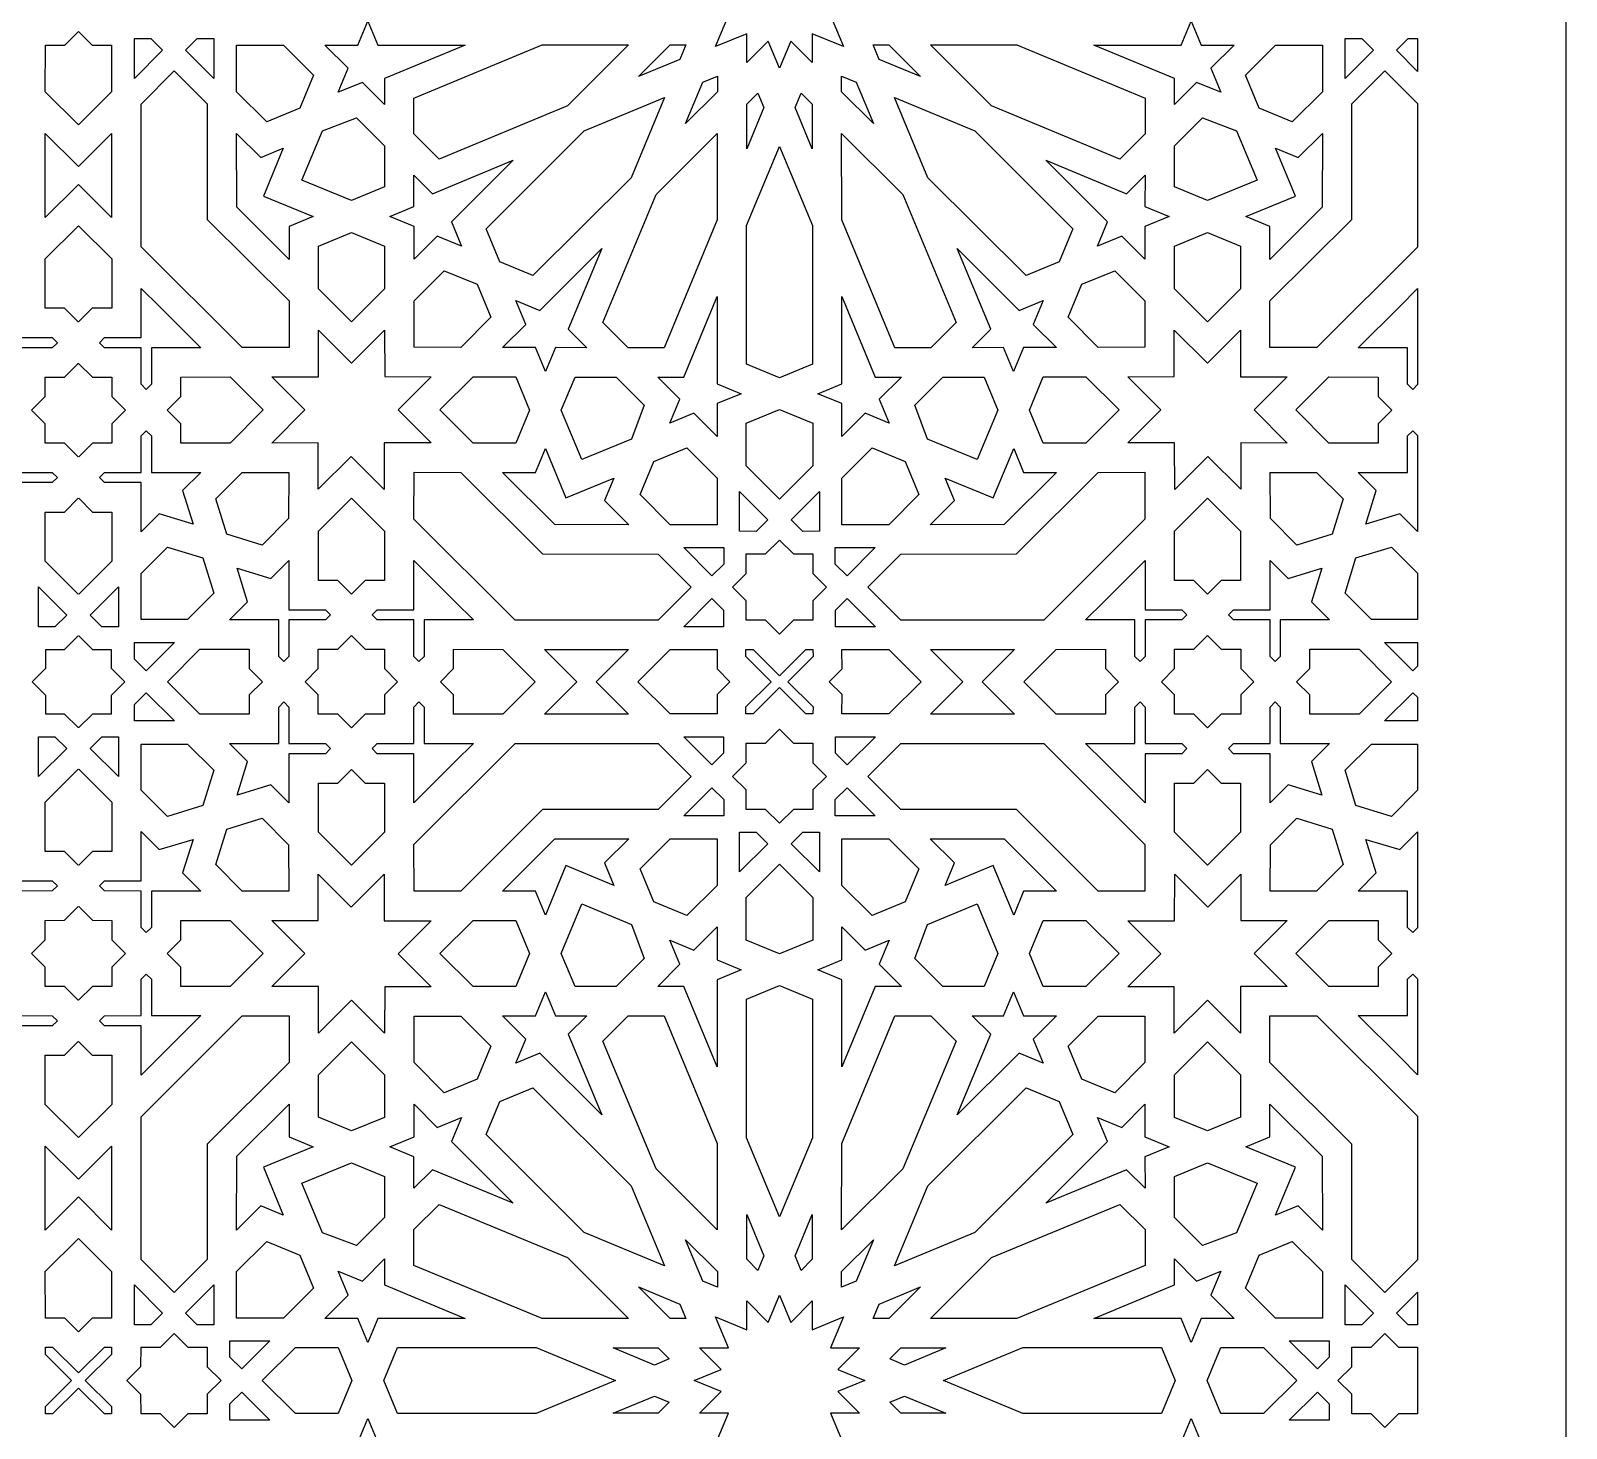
# Model space of a CAD drawing. Extents: x 3808 to 4808, y -954 to 1046.
# Drawn here: x 4292 to 4808, y -205 to 264 of the extents above; entities that cross this region are included whole.
import ezdxf

# ---------------------------------------------------------------- set-up
doc = ezdxf.new("R2010")
doc.units = 0
doc.layers.add('LAYER_1', color=18, linetype='CONTINUOUS')

msp = doc.modelspace()

# ---------------------------------------------------------------- linework, layer by layer
at = {"layer": 'LAYER_1'}
for points in [[(3808.12, -954.28), (4808.12, -954.28), (4808.12, 1045.72), (3808.12, 1045.72)], [(4312.74, 259.46), (4319.25, 259.46), (4319.26, 243.76), (4308.15, 232.66), (4308.12, 232.68), (4308.1, 232.66), (4296.98, 243.76), (4296.99, 259.46), (4303.51, 259.46), (4308.12, 264.05)], [(4408.73, 259.51), (4438.12, 259.52), (4410.98, 248.29), (4410.98, 239.55), (4403.54, 246.97), (4395.45, 243.62), (4398.79, 251.7), (4390.97, 259.5), (4402.03, 259.51), (4405.38, 267.58)], [(4685.39, 259.51), (4696.46, 259.5), (4688.63, 251.7), (4691.98, 243.62), (4683.89, 246.97), (4676.44, 239.55), (4676.45, 248.29), (4649.3, 259.52), (4678.69, 259.51), (4682.05, 267.58)], [(4336.41, 257.76), (4326.92, 248.28), (4326.91, 261.68), (4332.48, 261.69)], [(4353.61, 248.29), (4344.1, 257.77), (4348.04, 261.7), (4353.6, 261.7)], [(4387.14, 249.37), (4382.54, 238.27), (4371.42, 233.67), (4361.27, 243.79), (4361.26, 259.48), (4376.99, 259.49)], [(4472.47, 239.03), (4429.39, 221.19), (4420.87, 229.68), (4420.86, 241.7), (4463.95, 259.54), (4493.01, 259.55)], [(4510.26, 254.68), (4496.33, 248.91), (4506.99, 259.56), (4512.28, 259.56)], [(4580.44, 259.56), (4591.1, 248.91), (4577.17, 254.68), (4575.14, 259.56)], [(4623.48, 259.54), (4666.56, 241.7), (4666.55, 229.68), (4658.04, 221.19), (4614.95, 239.03), (4594.42, 259.55)], [(4726.16, 259.48), (4726.15, 243.79), (4716.01, 233.67), (4704.89, 238.27), (4700.29, 249.37), (4710.43, 259.49)], [(4739.39, 261.7), (4743.32, 257.77), (4733.82, 248.29), (4733.82, 261.7)], [(4758.12, 261.69), (4758.12, 250.66), (4751.01, 257.76), (4754.95, 261.69)], [(4351.39, 239.7), (4351.41, 200.92), (4378.89, 173.52), (4378.9, 157.83), (4363.17, 157.82), (4329.17, 191.72), (4329.15, 239.68), (4340.26, 250.79)], [(4522.83, 243.74), (4512.16, 233.11), (4517.94, 247.01), (4522.84, 249.03)], [(4569.48, 247.01), (4575.26, 233.11), (4564.59, 243.74), (4564.59, 249.03)], [(4758.12, 239.84), (4758.12, 191.59), (4724.25, 157.82), (4708.52, 157.83), (4708.53, 173.52), (4736.01, 200.92), (4736.04, 239.7), (4747.16, 250.79)], [(4538.48, 238.5), (4532.7, 224.6), (4532.71, 239.65), (4536.46, 243.39)], [(4554.71, 239.65), (4554.72, 224.6), (4548.94, 238.5), (4550.96, 243.39)], [(4493.84, 214.92), (4460.82, 182.04), (4449.72, 186.65), (4445.11, 197.73), (4478.07, 230.67), (4505.06, 241.85)], [(4609.35, 230.67), (4642.31, 197.73), (4637.71, 186.65), (4626.61, 182.04), (4593.58, 214.92), (4582.37, 241.85)], [(4410.99, 225.59), (4410.99, 211.82), (4399.88, 207.21), (4383.21, 214.09), (4390.1, 230.73), (4401.54, 235.01)], [(4697.32, 230.73), (4704.21, 214.09), (4687.55, 207.21), (4676.43, 211.82), (4676.44, 225.59), (4685.88, 235.01)], [(4319.28, 207.61), (4319.28, 201.58), (4308.16, 212.67), (4308.12, 212.64), (4308.09, 212.67), (4296.96, 201.58), (4296.96, 207.61), (4296.98, 229.81), (4308.09, 218.71), (4308.12, 218.73), (4308.15, 218.71), (4319.27, 229.81)], [(4369.42, 221.72), (4376.97, 224.84), (4370.3, 208.75), (4386.97, 201.87), (4378.88, 198.52), (4378.88, 187.48), (4361.29, 205.02), (4361.28, 229.83)], [(4522.8, 200.79), (4504.93, 157.78), (4492.89, 157.79), (4484.38, 166.29), (4502.26, 209.29), (4522.82, 229.79)], [(4585.16, 209.29), (4603.04, 166.29), (4594.53, 157.79), (4582.5, 157.78), (4564.62, 200.79), (4564.6, 229.79)], [(4726.13, 205.02), (4708.54, 187.48), (4708.55, 198.52), (4700.46, 201.87), (4717.12, 208.75), (4710.45, 224.84), (4718, 221.72), (4726.15, 229.83)], [(4554.79, 198.82), (4554.85, 152.27), (4543.71, 147.65), (4532.57, 152.27), (4532.63, 198.82), (4543.71, 225.41)], [(4433.45, 200.04), (4436.8, 191.97), (4428.71, 195.31), (4420.89, 187.5), (4420.89, 198.54), (4412.79, 201.88), (4420.88, 205.23), (4420.88, 215.73), (4427.07, 209.56), (4454.22, 220.79)], [(4660.35, 209.56), (4666.55, 215.73), (4666.54, 205.23), (4674.63, 201.88), (4666.54, 198.54), (4666.53, 187.5), (4658.71, 195.31), (4650.62, 191.97), (4653.98, 200.04), (4633.21, 220.79)], [(4319.29, 187.63), (4319.3, 171.08), (4312.78, 171.07), (4308.18, 166.47), (4308.12, 166.52), (4308.06, 166.47), (4303.46, 171.07), (4296.95, 171.08), (4296.95, 187.63), (4308.08, 198.72), (4308.12, 198.68), (4308.16, 198.72)], [(4411.01, 191.94), (4411.01, 177.63), (4399.9, 166.52), (4388.77, 177.62), (4388.76, 191.93), (4399.88, 196.53)], [(4698.66, 191.93), (4698.65, 177.62), (4687.52, 166.52), (4676.41, 177.63), (4676.42, 191.94), (4687.54, 196.53)], [(4472.72, 163.99), (4478.91, 157.8), (4468.39, 157.81), (4465.03, 149.74), (4461.69, 157.81), (4450.62, 157.82), (4458.45, 165.62), (4455.11, 173.7), (4463.19, 170.35), (4483.99, 191.08)], [(4624.23, 170.35), (4632.32, 173.7), (4628.97, 165.62), (4636.8, 157.82), (4625.74, 157.81), (4622.39, 149.74), (4619.03, 157.81), (4608.51, 157.8), (4614.7, 163.99), (4603.44, 191.08)], [(4442.14, 179.09), (4446.72, 168.01), (4436.57, 157.9), (4420.91, 157.92), (4420.9, 173.55), (4431.04, 183.67)], [(4666.52, 173.55), (4666.52, 157.92), (4650.86, 157.9), (4640.7, 168.01), (4645.29, 179.09), (4656.39, 183.67)], [(4287.03, 161.18), (4299.33, 161.19), (4301.04, 159.48), (4299.33, 157.77), (4287.03, 157.77), (4287.04, 145.48), (4285.33, 143.78), (4283.62, 145.48), (4283.61, 157.76), (4267.03, 157.75), (4280.95, 171.66), (4287.02, 177.73)], [(4335.3, 171.66), (4349.22, 157.75), (4332.64, 157.76), (4332.63, 145.48), (4330.92, 143.78), (4329.21, 145.48), (4329.21, 157.77), (4316.91, 157.77), (4315.2, 159.48), (4316.91, 161.19), (4329.22, 161.18), (4329.23, 177.73)], [(4758.12, 145.39), (4756.51, 143.78), (4754.79, 145.48), (4754.79, 157.76), (4738.21, 157.75), (4752.13, 171.66), (4758.12, 177.66)], [(4522.77, 145.68), (4530.86, 142.33), (4522.76, 138.99), (4522.76, 127.94), (4514.94, 135.76), (4506.85, 132.42), (4510.2, 140.49), (4502.77, 147.92), (4511.52, 147.92), (4522.79, 175.01)], [(4575.9, 147.92), (4584.66, 147.92), (4577.22, 140.49), (4580.58, 132.42), (4572.48, 135.76), (4564.67, 127.94), (4564.66, 138.99), (4556.57, 142.33), (4564.65, 145.68), (4564.64, 175.01)], [(4411.03, 148.06), (4426.67, 148.04), (4415.53, 136.96), (4426.64, 125.85), (4410.91, 125.87), (4410.89, 110.17), (4399.79, 121.28), (4388.65, 110.2), (4388.67, 125.77), (4373.07, 125.76), (4384.19, 136.86), (4373.06, 147.96), (4388.79, 147.97), (4388.78, 163.66), (4399.91, 152.57), (4411.02, 163.67)], [(4687.52, 152.57), (4698.64, 163.66), (4698.64, 147.97), (4714.36, 147.96), (4703.24, 136.86), (4714.35, 125.76), (4698.75, 125.77), (4698.77, 110.2), (4687.64, 121.28), (4676.53, 110.17), (4676.51, 125.87), (4660.78, 125.85), (4671.89, 136.96), (4660.75, 148.04), (4676.39, 148.06), (4676.4, 163.67)], [(4312.8, 147.93), (4319.31, 147.93), (4319.31, 141.43), (4323.92, 136.83), (4319.32, 132.23), (4319.32, 125.73), (4312.81, 125.73), (4308.2, 121.13), (4308.12, 121.2), (4308.04, 121.13), (4303.44, 125.73), (4296.92, 125.73), (4296.92, 132.23), (4292.32, 136.83), (4296.93, 141.43), (4296.93, 147.93), (4303.45, 147.93), (4308.06, 152.52), (4308.12, 152.46), (4308.19, 152.52)], [(4370.21, 136.86), (4359.09, 125.75), (4342.51, 125.74), (4342.51, 132.24), (4337.9, 136.84), (4342.51, 141.44), (4342.5, 147.94), (4359.08, 147.95)], [(4455.08, 147.95), (4459.68, 136.85), (4455.06, 125.75), (4440.72, 125.76), (4429.6, 136.87), (4440.73, 147.96)], [(4488.79, 147.93), (4498.23, 138.5), (4493.93, 127.09), (4477.26, 120.21), (4470.37, 136.84), (4474.99, 147.94)], [(4617.05, 136.84), (4610.16, 120.21), (4593.49, 127.09), (4589.2, 138.5), (4598.63, 147.93), (4612.44, 147.94)], [(4657.82, 136.87), (4646.7, 125.76), (4632.36, 125.75), (4627.75, 136.85), (4632.35, 147.95), (4646.69, 147.96)], [(4744.92, 147.94), (4744.92, 141.44), (4749.52, 136.84), (4744.91, 132.24), (4744.91, 125.74), (4728.33, 125.75), (4717.21, 136.86), (4728.34, 147.95)], [(4554.87, 132.39), (4554.89, 118.08), (4543.71, 106.89), (4532.53, 118.08), (4532.55, 132.39), (4543.71, 136.99)], [(4287.04, 128.15), (4287.03, 115.87), (4299.34, 115.86), (4301.05, 114.15), (4299.33, 112.45), (4287.03, 112.45), (4287.02, 95.91), (4280.95, 101.97), (4269.62, 98.51), (4273.1, 109.82), (4267.03, 115.88), (4283.61, 115.87), (4283.62, 128.15), (4285.33, 129.86)], [(4332.63, 128.15), (4332.63, 115.87), (4349.21, 115.88), (4343.14, 109.82), (4346.62, 98.51), (4335.29, 101.97), (4329.22, 95.91), (4329.21, 112.45), (4316.91, 112.45), (4315.2, 114.15), (4316.91, 115.86), (4329.21, 115.87), (4329.21, 128.15), (4330.92, 129.86)], [(4758.12, 128.25), (4758.12, 95.98), (4752.13, 101.97), (4740.8, 98.51), (4744.28, 109.82), (4738.21, 115.88), (4754.79, 115.87), (4754.8, 128.15), (4756.51, 129.86)], [(4471.91, 107.32), (4488.03, 113.98), (4484.9, 106.44), (4493.03, 98.31), (4468.17, 98.33), (4450.6, 115.89), (4461.66, 115.88), (4465.02, 123.96)], [(4522.75, 113.99), (4522.74, 98.29), (4507.01, 98.3), (4496.88, 108.43), (4501.49, 119.53), (4512.61, 124.12)], [(4585.93, 119.53), (4590.55, 108.43), (4580.41, 98.3), (4564.68, 98.29), (4564.67, 113.99), (4574.81, 124.12)], [(4625.76, 115.88), (4636.83, 115.89), (4619.26, 98.33), (4594.39, 98.31), (4602.52, 106.44), (4599.39, 113.98), (4615.52, 107.32), (4622.41, 123.96)], [(4378.75, 100.34), (4369.81, 91.44), (4357.94, 95.12), (4354.26, 106.97), (4363.19, 115.89), (4378.77, 115.9)], [(4436.62, 115.9), (4464.07, 88.47), (4502.91, 88.44), (4514.02, 77.33), (4502.9, 66.24), (4454.84, 66.27), (4420.88, 100.21), (4420.89, 115.91)], [(4666.54, 100.21), (4632.58, 66.27), (4584.53, 66.24), (4573.4, 77.33), (4584.51, 88.44), (4623.36, 88.47), (4650.81, 115.9), (4666.53, 115.91)], [(4724.23, 115.89), (4733.16, 106.97), (4729.48, 95.12), (4717.61, 91.44), (4708.67, 100.34), (4708.65, 115.9)], [(4539.78, 99.99), (4535.84, 96.07), (4530.28, 96.08), (4530.3, 109.49)], [(4557.14, 96.08), (4551.58, 96.07), (4547.64, 99.99), (4557.13, 109.49)], [(4312.82, 102.57), (4319.33, 102.57), (4319.32, 86.02), (4308.21, 74.95), (4308.12, 75.03), (4308.03, 74.95), (4296.93, 86.02), (4296.91, 102.57), (4303.43, 102.57), (4308.03, 107.17), (4308.12, 107.09), (4308.21, 107.17)], [(4410.99, 96.13), (4410.98, 79.58), (4404.47, 79.59), (4399.86, 74.99), (4395.26, 79.59), (4388.74, 79.6), (4388.75, 96.14), (4399.88, 107.24)], [(4698.67, 96.14), (4698.68, 79.6), (4692.17, 79.59), (4687.56, 74.99), (4682.95, 79.59), (4676.44, 79.58), (4676.43, 96.13), (4687.54, 107.24)], [(4548.37, 88.46), (4554.96, 88.47), (4554.96, 81.91), (4559.55, 77.34), (4554.96, 72.74), (4554.96, 66.23), (4548.45, 66.22), (4543.71, 61.49), (4538.98, 66.22), (4532.46, 66.23), (4532.46, 72.74), (4527.87, 77.34), (4532.46, 81.91), (4532.46, 88.47), (4539.05, 88.46), (4543.71, 93.1)], [(4349.97, 87.17), (4353.6, 75.3), (4344.73, 66.47), (4329.24, 66.49), (4329.23, 81.95), (4338.09, 90.8)], [(4524.96, 90.65), (4524.95, 85.09), (4521.02, 81.17), (4511.52, 90.65)], [(4566.41, 81.17), (4562.47, 85.09), (4562.47, 90.65), (4575.9, 90.65)], [(4758.12, 82.02), (4758.12, 66.49), (4742.69, 66.47), (4733.82, 75.3), (4737.45, 87.17), (4749.34, 90.8)], [(4378.85, 69.74), (4391.16, 69.73), (4392.87, 68.02), (4391.15, 66.31), (4378.85, 66.32), (4378.84, 54.04), (4377.13, 52.33), (4375.42, 54.04), (4375.43, 66.32), (4358.85, 66.33), (4364.92, 72.39), (4361.46, 83.7), (4372.79, 80.23), (4378.86, 86.28)], [(4434.75, 72.39), (4440.83, 66.33), (4424.25, 66.32), (4424.25, 54.04), (4422.54, 52.33), (4420.83, 54.04), (4420.82, 66.32), (4408.52, 66.31), (4406.81, 68.02), (4408.52, 69.73), (4420.82, 69.73), (4420.81, 86.28)], [(4666.6, 69.73), (4678.91, 69.73), (4680.62, 68.02), (4678.9, 66.31), (4666.6, 66.32), (4666.59, 54.04), (4664.88, 52.33), (4663.17, 54.04), (4663.18, 66.32), (4646.6, 66.33), (4652.67, 72.39), (4666.61, 86.28)], [(4714.64, 80.23), (4725.96, 83.7), (4722.5, 72.39), (4728.58, 66.33), (4712, 66.32), (4712, 54.04), (4710.29, 52.33), (4708.58, 54.04), (4708.57, 66.32), (4696.27, 66.31), (4694.56, 68.02), (4696.27, 69.73), (4708.57, 69.74), (4708.56, 86.28)], [(4304.17, 67.95), (4300.23, 64.03), (4294.67, 64.03), (4294.67, 77.44)], [(4321.58, 64.03), (4316.01, 64.03), (4312.08, 67.95), (4321.57, 77.44)], [(4524.94, 69.56), (4524.94, 64.01), (4511.51, 64.02), (4521.01, 73.49)], [(4575.92, 64.02), (4562.48, 64.01), (4562.48, 69.56), (4566.41, 73.49)], [(4312.85, 56.38), (4319.11, 56.38), (4319.1, 50.14), (4323.7, 45.53), (4319.1, 40.93), (4319.11, 34.68), (4312.85, 34.68), (4308.24, 30.09), (4308.12, 30.19), (4308.01, 30.09), (4303.4, 34.68), (4297.14, 34.68), (4297.15, 40.93), (4292.55, 45.53), (4297.15, 50.14), (4297.14, 56.38), (4303.4, 56.38), (4308.01, 60.98), (4308.12, 60.87), (4308.24, 60.98)], [(4340.35, 58.7), (4330.84, 49.22), (4326.91, 53.15), (4326.91, 58.71)], [(4404.45, 56.44), (4410.97, 56.43), (4410.96, 49.93), (4415.37, 45.53), (4410.96, 41.13), (4410.97, 34.63), (4404.45, 34.62), (4399.85, 30.02), (4395.24, 34.62), (4388.73, 34.61), (4388.72, 41.12), (4384.3, 45.53), (4388.72, 49.95), (4388.73, 56.45), (4395.24, 56.44), (4399.85, 61.04)], [(4692.18, 56.44), (4698.7, 56.45), (4698.7, 49.95), (4703.13, 45.53), (4698.7, 41.12), (4698.7, 34.61), (4692.18, 34.62), (4687.57, 30.02), (4682.97, 34.62), (4676.45, 34.63), (4676.46, 41.13), (4672.06, 45.53), (4676.46, 49.93), (4676.45, 56.43), (4682.97, 56.44), (4687.57, 61.04)], [(4758.12, 50.76), (4756.58, 49.22), (4747.08, 58.7), (4758.12, 58.71)], [(4365.53, 49.96), (4369.96, 45.53), (4365.53, 41.11), (4365.52, 34.6), (4348.94, 34.61), (4338.02, 45.53), (4348.94, 56.45), (4365.52, 56.46)], [(4450.74, 56.41), (4461.62, 45.53), (4450.74, 34.65), (4434.16, 34.64), (4434.16, 41.14), (4429.76, 45.53), (4434.16, 49.92), (4434.16, 56.42)], [(4470.77, 56.4), (4493.01, 56.38), (4482.12, 45.53), (4493.01, 34.68), (4470.77, 34.67), (4464.72, 34.66), (4475.59, 45.53), (4464.72, 56.4)], [(4522.71, 56.36), (4522.71, 49.86), (4527.04, 45.53), (4522.71, 41.2), (4522.71, 34.7), (4506.98, 34.69), (4496.11, 45.53), (4506.98, 56.37)], [(4554.98, 53.95), (4546.56, 45.53), (4554.98, 37.11), (4554.97, 34.7), (4552.55, 34.7), (4543.72, 43.54), (4543.71, 43.54), (4543.71, 43.54), (4534.87, 34.7), (4532.45, 34.7), (4532.45, 37.11), (4540.86, 45.53), (4532.45, 53.95), (4532.45, 56.36), (4534.87, 56.36), (4543.71, 47.52), (4543.71, 47.52), (4543.72, 47.52), (4552.55, 56.36), (4554.97, 56.36)], [(4591.31, 45.53), (4580.44, 34.69), (4564.71, 34.7), (4564.72, 41.2), (4560.38, 45.53), (4564.72, 49.86), (4564.71, 56.36), (4580.44, 56.37)], [(4611.83, 45.53), (4622.7, 34.66), (4616.66, 34.67), (4594.42, 34.68), (4605.3, 45.53), (4594.42, 56.38), (4616.66, 56.4), (4622.7, 56.4)], [(4653.27, 49.92), (4657.67, 45.53), (4653.27, 41.14), (4653.26, 34.64), (4636.68, 34.65), (4625.8, 45.53), (4636.68, 56.41), (4653.26, 56.42)], [(4738.48, 56.45), (4749.41, 45.53), (4738.48, 34.61), (4721.9, 34.6), (4721.9, 41.11), (4717.46, 45.53), (4721.9, 49.96), (4721.9, 56.46)], [(4340.35, 32.36), (4326.91, 32.36), (4326.91, 37.91), (4330.84, 41.84)], [(4758.12, 40.3), (4758.12, 32.36), (4747.08, 32.36), (4756.58, 41.84)], [(4378.84, 37.02), (4378.85, 24.74), (4391.15, 24.75), (4392.87, 23.04), (4391.16, 21.33), (4378.85, 21.33), (4378.86, 4.78), (4372.79, 10.83), (4361.46, 7.36), (4364.92, 18.67), (4358.85, 24.73), (4375.43, 24.74), (4375.42, 37.02), (4377.13, 38.73)], [(4424.25, 37.02), (4424.25, 24.74), (4440.83, 24.73), (4434.75, 18.67), (4420.81, 4.78), (4420.82, 21.33), (4408.52, 21.33), (4406.81, 23.04), (4408.52, 24.75), (4420.82, 24.74), (4420.83, 37.02), (4422.54, 38.73)], [(4666.59, 37.02), (4666.6, 24.74), (4678.9, 24.75), (4680.62, 23.04), (4678.91, 21.33), (4666.6, 21.33), (4666.61, 4.78), (4652.67, 18.67), (4646.6, 24.73), (4663.18, 24.74), (4663.17, 37.02), (4664.88, 38.73)], [(4712, 37.02), (4712, 24.74), (4728.58, 24.73), (4722.5, 18.67), (4725.96, 7.36), (4714.64, 10.83), (4708.56, 4.78), (4708.57, 21.33), (4696.27, 21.33), (4694.56, 23.04), (4696.27, 24.75), (4708.57, 24.74), (4708.58, 37.02), (4710.29, 38.73)], [(4304.17, 23.11), (4294.67, 13.62), (4294.67, 27.03), (4300.23, 27.03)], [(4321.58, 27.03), (4321.57, 13.62), (4312.08, 23.11), (4316.01, 27.03)], [(4524.94, 21.5), (4521.01, 17.57), (4511.51, 27.05), (4524.94, 27.05)], [(4548.45, 24.84), (4554.96, 24.83), (4554.96, 18.32), (4559.55, 13.73), (4554.96, 9.15), (4554.96, 2.6), (4548.37, 2.6), (4543.71, -2.04), (4539.05, 2.6), (4532.46, 2.6), (4532.46, 9.15), (4527.87, 13.73), (4532.46, 18.32), (4532.46, 24.83), (4538.98, 24.84), (4543.71, 29.57)], [(4575.92, 27.05), (4566.41, 17.57), (4562.48, 21.5), (4562.48, 27.05)], [(4353.6, 15.76), (4349.97, 3.89), (4338.09, 0.26), (4329.23, 9.11), (4329.24, 24.57), (4344.73, 24.59)], [(4514.02, 13.73), (4502.91, 2.62), (4464.07, 2.6), (4436.62, -24.84), (4420.89, -24.85), (4420.88, -9.15), (4454.84, 24.79), (4502.9, 24.82)], [(4632.58, 24.79), (4666.54, -9.15), (4666.53, -24.85), (4650.81, -24.84), (4623.36, 2.6), (4584.51, 2.62), (4573.4, 13.73), (4584.53, 24.82)], [(4758.12, 24.57), (4758.12, 9.04), (4749.34, 0.26), (4737.45, 3.89), (4733.82, 15.76), (4742.69, 24.59)], [(4319.32, 5.04), (4319.33, -11.51), (4312.82, -11.51), (4308.21, -16.11), (4308.12, -16.03), (4308.03, -16.11), (4303.43, -11.51), (4296.91, -11.51), (4296.93, 5.04), (4308.03, 16.12), (4308.12, 16.03), (4308.21, 16.12)], [(4404.47, 11.48), (4410.98, 11.48), (4410.99, -5.07), (4399.88, -16.18), (4388.75, -5.08), (4388.74, 11.47), (4395.26, 11.47), (4399.86, 16.07)], [(4692.17, 11.47), (4698.68, 11.47), (4698.67, -5.08), (4687.54, -16.18), (4676.43, -5.07), (4676.44, 11.48), (4682.95, 11.48), (4687.56, 16.07)], [(4524.95, 5.97), (4524.96, 0.42), (4511.52, 0.41), (4521.02, 9.89)], [(4575.9, 0.41), (4562.47, 0.42), (4562.47, 5.97), (4566.41, 9.89)], [(4287.03, -21.39), (4299.33, -21.39), (4301.05, -23.09), (4299.34, -24.8), (4287.03, -24.81), (4287.04, -37.09), (4285.33, -38.8), (4283.62, -37.09), (4283.61, -24.81), (4267.03, -24.82), (4273.1, -18.75), (4269.62, -7.45), (4280.95, -10.91), (4287.02, -4.84)], [(4335.29, -10.91), (4346.62, -7.45), (4343.14, -18.75), (4349.21, -24.82), (4332.63, -24.81), (4332.63, -37.09), (4330.92, -38.8), (4329.21, -37.09), (4329.21, -24.81), (4316.91, -24.8), (4315.2, -23.09), (4316.91, -21.39), (4329.21, -21.39), (4329.22, -4.84)], [(4378.75, -9.28), (4378.77, -24.83), (4363.19, -24.83), (4354.26, -15.9), (4357.94, -4.06), (4369.81, -0.38)], [(4539.78, -8.93), (4530.3, -18.42), (4530.28, -5.02), (4535.84, -5.01)], [(4557.14, -5.02), (4557.13, -18.42), (4547.64, -8.93), (4551.58, -5.01)], [(4729.48, -4.06), (4733.16, -15.9), (4724.23, -24.83), (4708.65, -24.83), (4708.67, -9.28), (4717.61, -0.38)], [(4758.12, -37.18), (4756.51, -38.8), (4754.8, -37.09), (4754.79, -24.81), (4738.21, -24.82), (4744.28, -18.75), (4740.8, -7.45), (4752.13, -10.91), (4758.12, -4.92)], [(4484.9, -15.38), (4488.03, -22.91), (4471.91, -16.26), (4465.02, -32.89), (4461.66, -24.82), (4450.6, -24.83), (4468.17, -7.27), (4493.03, -7.25)], [(4522.75, -22.93), (4512.61, -33.06), (4501.49, -28.47), (4496.88, -17.37), (4507.01, -7.24), (4522.74, -7.23)], [(4580.41, -7.24), (4590.55, -17.37), (4585.93, -28.47), (4574.81, -33.06), (4564.67, -22.93), (4564.68, -7.23)], [(4619.26, -7.27), (4636.83, -24.83), (4625.76, -24.82), (4622.41, -32.89), (4615.52, -16.26), (4599.39, -22.91), (4602.52, -15.38), (4594.39, -7.25)], [(4410.91, -34.8), (4426.64, -34.78), (4415.53, -45.9), (4426.67, -56.98), (4411.03, -57), (4411.02, -72.61), (4399.91, -61.51), (4388.78, -72.6), (4388.79, -56.9), (4373.06, -56.9), (4384.19, -45.8), (4373.07, -34.7), (4388.67, -34.7), (4388.65, -19.13), (4399.79, -30.22), (4410.89, -19.11)], [(4554.89, -27.02), (4554.87, -41.33), (4543.71, -45.93), (4532.55, -41.33), (4532.53, -27.02), (4543.71, -15.83)], [(4687.64, -30.22), (4698.77, -19.13), (4698.75, -34.7), (4714.35, -34.7), (4703.24, -45.8), (4714.36, -56.9), (4698.64, -56.9), (4698.64, -72.6), (4687.52, -61.51), (4676.4, -72.61), (4676.39, -57), (4660.75, -56.98), (4671.89, -45.9), (4660.78, -34.78), (4676.51, -34.8), (4676.53, -19.11)], [(4312.81, -34.66), (4319.32, -34.67), (4319.32, -41.17), (4323.92, -45.77), (4319.31, -50.37), (4319.31, -56.87), (4312.8, -56.86), (4308.19, -61.46), (4308.12, -61.4), (4308.06, -61.46), (4303.45, -56.86), (4296.93, -56.87), (4296.93, -50.37), (4292.32, -45.77), (4296.92, -41.17), (4296.92, -34.67), (4303.44, -34.66), (4308.04, -30.06), (4308.12, -30.14), (4308.2, -30.06)], [(4493.93, -36.02), (4498.23, -47.44), (4488.79, -56.87), (4474.99, -56.88), (4470.37, -45.78), (4477.26, -29.15)], [(4617.05, -45.78), (4612.44, -56.88), (4598.63, -56.87), (4589.2, -47.44), (4593.49, -36.02), (4610.16, -29.15)], [(4359.09, -34.69), (4370.21, -45.79), (4359.08, -56.89), (4342.5, -56.88), (4342.51, -50.38), (4337.9, -45.78), (4342.51, -41.18), (4342.51, -34.68)], [(4459.68, -45.79), (4455.08, -56.89), (4440.73, -56.9), (4429.6, -45.81), (4440.72, -34.7), (4455.06, -34.69)], [(4646.7, -34.7), (4657.82, -45.81), (4646.69, -56.9), (4632.35, -56.89), (4627.75, -45.79), (4632.36, -34.69)], [(4744.91, -41.18), (4749.52, -45.78), (4744.92, -50.38), (4744.92, -56.88), (4728.34, -56.89), (4717.21, -45.79), (4728.33, -34.69), (4744.91, -34.68)], [(4522.76, -47.92), (4530.86, -51.26), (4522.77, -54.61), (4522.79, -83.94), (4511.52, -56.85), (4502.77, -56.86), (4510.2, -49.43), (4506.85, -41.35), (4514.94, -44.69), (4522.76, -36.88)], [(4572.48, -44.69), (4580.58, -41.35), (4577.22, -49.43), (4584.66, -56.86), (4575.9, -56.85), (4564.64, -83.94), (4564.65, -54.61), (4556.57, -51.26), (4564.66, -47.92), (4564.67, -36.88)], [(4287.04, -54.42), (4287.03, -66.7), (4299.33, -66.71), (4301.04, -68.42), (4299.33, -70.13), (4287.03, -70.12), (4287.02, -86.67), (4280.95, -80.6), (4267.03, -66.69), (4283.61, -66.7), (4283.62, -54.42), (4285.33, -52.71)], [(4332.63, -54.42), (4332.64, -66.7), (4349.22, -66.69), (4335.3, -80.6), (4329.23, -86.67), (4329.22, -70.12), (4316.91, -70.13), (4315.2, -68.42), (4316.91, -66.71), (4329.21, -66.7), (4329.21, -54.42), (4330.92, -52.71)], [(4554.85, -61.21), (4554.79, -107.76), (4543.71, -134.35), (4532.63, -107.76), (4532.57, -61.21), (4543.71, -56.59)], [(4758.12, -54.33), (4758.12, -86.59), (4752.13, -80.6), (4738.21, -66.69), (4754.79, -66.7), (4754.79, -54.42), (4756.51, -52.71)], [(4468.39, -66.75), (4478.91, -66.74), (4472.72, -72.92), (4483.99, -100.02), (4463.19, -79.29), (4455.11, -82.64), (4458.45, -74.56), (4450.62, -66.76), (4461.69, -66.75), (4465.03, -58.67)], [(4625.74, -66.75), (4636.8, -66.76), (4628.97, -74.56), (4632.32, -82.64), (4624.23, -79.29), (4603.44, -100.02), (4614.7, -72.92), (4608.51, -66.74), (4619.03, -66.75), (4622.39, -58.67)], [(4378.9, -66.76), (4378.89, -82.46), (4351.41, -109.86), (4351.39, -148.63), (4340.26, -159.73), (4329.15, -148.62), (4329.17, -100.66), (4363.17, -66.76)], [(4446.72, -76.95), (4442.14, -88.03), (4431.04, -92.61), (4420.9, -82.48), (4420.91, -66.86), (4436.57, -66.84)], [(4522.8, -109.72), (4522.82, -138.73), (4502.26, -118.23), (4484.38, -75.23), (4492.89, -66.73), (4504.93, -66.72)], [(4594.53, -66.73), (4603.04, -75.23), (4585.16, -118.23), (4564.6, -138.73), (4564.62, -109.72), (4582.5, -66.72)], [(4666.52, -66.86), (4666.52, -82.48), (4656.39, -92.61), (4645.29, -88.03), (4640.7, -76.95), (4650.86, -66.84)], [(4758.12, -100.53), (4758.12, -148.78), (4747.16, -159.73), (4736.04, -148.63), (4736.01, -109.86), (4708.53, -82.46), (4708.52, -66.76), (4724.25, -66.76)], [(4312.78, -80.01), (4319.3, -80.01), (4319.29, -96.56), (4308.16, -107.66), (4308.12, -107.62), (4308.08, -107.66), (4296.95, -96.56), (4296.95, -80.01), (4303.46, -80.01), (4308.06, -75.41), (4308.12, -75.46), (4308.18, -75.41)], [(4411.01, -86.57), (4411.01, -100.88), (4399.88, -105.47), (4388.76, -100.87), (4388.77, -86.55), (4399.9, -75.46)], [(4698.65, -86.55), (4698.66, -100.87), (4687.54, -105.47), (4676.42, -100.88), (4676.41, -86.57), (4687.52, -75.46)], [(4493.84, -123.86), (4505.06, -150.78), (4478.07, -139.61), (4445.11, -106.67), (4449.72, -95.59), (4460.82, -90.98)], [(4637.71, -95.59), (4642.31, -106.67), (4609.35, -139.61), (4582.37, -150.78), (4593.58, -123.86), (4626.61, -90.98)], [(4378.88, -107.46), (4386.97, -110.81), (4370.3, -117.68), (4376.97, -133.78), (4369.42, -130.65), (4361.28, -138.77), (4361.29, -113.95), (4378.88, -96.41)], [(4428.71, -104.25), (4436.8, -100.91), (4433.45, -108.98), (4454.22, -129.73), (4427.07, -118.49), (4420.88, -124.67), (4420.88, -114.17), (4412.79, -110.82), (4420.89, -107.48), (4420.89, -96.44)], [(4666.54, -107.48), (4674.63, -110.82), (4666.54, -114.17), (4666.55, -124.67), (4660.35, -118.49), (4633.21, -129.73), (4653.98, -108.98), (4650.62, -100.91), (4658.71, -104.25), (4666.53, -96.44)], [(4726.13, -113.95), (4726.15, -138.77), (4718, -130.65), (4710.45, -133.78), (4717.12, -117.68), (4700.46, -110.81), (4708.55, -107.46), (4708.54, -96.41)], [(4319.28, -116.55), (4319.27, -138.75), (4308.15, -127.65), (4308.12, -127.67), (4308.09, -127.65), (4296.98, -138.75), (4296.96, -116.55), (4296.96, -110.52), (4308.09, -121.61), (4308.12, -121.58), (4308.16, -121.61), (4319.28, -110.52)], [(4410.99, -120.76), (4410.99, -134.53), (4401.54, -143.95), (4390.1, -139.66), (4383.21, -123.03), (4399.88, -116.15)], [(4704.21, -123.03), (4697.32, -139.66), (4685.88, -143.95), (4676.44, -134.53), (4676.43, -120.76), (4687.55, -116.15)], [(4472.47, -147.97), (4493.01, -168.49), (4463.95, -168.48), (4420.86, -150.64), (4420.87, -138.62), (4429.39, -130.13)], [(4538.48, -147.44), (4536.46, -152.32), (4532.71, -148.59), (4532.7, -133.54)], [(4554.71, -148.59), (4550.96, -152.32), (4548.94, -147.44), (4554.72, -133.54)], [(4666.55, -138.62), (4666.56, -150.64), (4623.48, -168.48), (4594.42, -168.49), (4614.95, -147.97), (4658.04, -130.13)], [(4319.26, -152.7), (4319.25, -168.4), (4312.74, -168.4), (4308.12, -172.99), (4303.51, -168.4), (4296.99, -168.4), (4296.98, -152.7), (4308.1, -141.6), (4308.12, -141.61), (4308.15, -141.6)], [(4382.54, -147.21), (4387.14, -158.31), (4376.99, -168.43), (4361.26, -168.42), (4361.27, -152.72), (4371.42, -142.61)], [(4522.83, -152.68), (4522.84, -157.97), (4517.94, -155.95), (4512.16, -142.04)], [(4569.48, -155.95), (4564.59, -157.97), (4564.59, -152.68), (4575.26, -142.04)], [(4726.15, -152.72), (4726.16, -168.42), (4710.43, -168.43), (4700.29, -158.31), (4704.89, -147.21), (4716.01, -142.61)], [(4410.98, -157.22), (4438.12, -168.46), (4408.73, -168.45), (4405.38, -176.52), (4402.03, -168.44), (4390.97, -168.44), (4398.79, -160.63), (4395.45, -152.56), (4403.54, -155.91), (4410.98, -148.48)], [(4683.89, -155.91), (4691.98, -152.56), (4688.63, -160.63), (4696.46, -168.44), (4685.39, -168.44), (4682.05, -176.52), (4678.69, -168.45), (4649.3, -168.46), (4676.45, -157.22), (4676.44, -148.48)], [(4336.41, -166.7), (4332.48, -170.63), (4326.91, -170.62), (4326.92, -157.22)], [(4353.6, -170.64), (4348.04, -170.63), (4344.1, -166.71), (4353.61, -157.23)], [(4510.26, -163.62), (4512.28, -168.5), (4506.99, -168.5), (4496.33, -157.85)], [(4580.44, -168.5), (4575.14, -168.5), (4577.17, -163.62), (4591.1, -157.85)], [(4743.32, -166.71), (4739.39, -170.63), (4733.82, -170.64), (4733.82, -157.23)], [(4758.12, -170.62), (4754.95, -170.63), (4751.01, -166.7), (4758.12, -159.6)], [(4344.85, -178.13), (4351.42, -178.13), (4351.42, -184.7), (4356.04, -189.33), (4351.42, -193.95), (4351.42, -200.53), (4344.85, -200.53), (4340.26, -205.11), (4335.66, -200.53), (4329.14, -200.53), (4329.13, -194.03), (4324.42, -189.33), (4329.13, -184.63), (4329.14, -178.13), (4335.66, -178.13), (4340.26, -173.55)], [(4751.76, -178.13), (4758.12, -178.13), (4758.12, -200.53), (4751.76, -200.53), (4747.16, -205.11), (4742.58, -200.53), (4736.01, -200.53), (4736.01, -193.95), (4731.38, -189.33), (4736.01, -184.7), (4736.01, -178.13), (4742.58, -178.13), (4747.16, -173.55)], [(4319.25, -178.12), (4319.25, -180.54), (4310.42, -189.33), (4319.25, -198.12), (4319.25, -200.54), (4316.83, -200.54), (4308.12, -191.87), (4308.12, -191.87), (4299.41, -200.54), (4296.99, -200.54), (4296.99, -198.12), (4305.82, -189.33), (4296.99, -180.54), (4296.99, -178.12), (4299.41, -178.12), (4308.12, -186.79), (4308.12, -186.79), (4316.83, -178.12)], [(4372.48, -175.96), (4362.97, -185.43), (4359.04, -181.5), (4359.04, -175.95)], [(4395.43, -178.21), (4400.03, -189.33), (4395.43, -200.45), (4381.08, -200.47), (4369.9, -189.33), (4381.08, -178.19)], [(4461.98, -178.29), (4488.6, -189.33), (4461.98, -200.37), (4415.34, -200.43), (4410.72, -189.33), (4415.34, -178.23)], [(4502.89, -178.36), (4506.63, -182.1), (4501.74, -184.12), (4487.81, -178.35)], [(4585.69, -184.12), (4580.79, -182.1), (4584.54, -178.36), (4599.62, -178.35)], [(4676.7, -189.33), (4672.08, -200.43), (4625.44, -200.37), (4598.82, -189.33), (4625.44, -178.29), (4672.08, -178.23)], [(4717.52, -189.33), (4706.34, -200.47), (4692, -200.45), (4687.4, -189.33), (4692, -178.21), (4706.34, -178.19)], [(4728.39, -181.5), (4724.46, -185.43), (4714.95, -175.96), (4728.38, -175.95)], [(4372.48, -202.7), (4359.04, -202.71), (4359.04, -197.16), (4362.97, -193.23)], [(4506.63, -196.56), (4502.89, -200.3), (4487.81, -200.31), (4501.74, -194.54)], [(4599.62, -200.31), (4584.54, -200.3), (4580.79, -196.56), (4585.69, -194.54)], [(4728.39, -197.16), (4728.38, -202.71), (4714.95, -202.7), (4724.46, -193.23)], [(4408.73, -210.21), (4438.12, -210.2), (4410.98, -221.44), (4410.98, -230.18), (4403.54, -222.75), (4395.45, -226.1), (4398.79, -218.03), (4390.97, -210.22), (4402.03, -210.22), (4405.38, -202.14)], [(4685.39, -210.22), (4696.46, -210.22), (4688.63, -218.03), (4691.98, -226.1), (4683.89, -222.75), (4676.44, -230.18), (4676.45, -221.44), (4649.3, -210.2), (4678.69, -210.21), (4682.05, -202.14)]]:
    msp.add_lwpolyline(points, close=True, dxfattribs=at)
for points in [[(4560.86, 269.46), (4565.19, 258.99), (4554.69, 263.31), (4554.7, 253.64), (4547.48, 260.84), (4543.71, 251.75), (4539.94, 260.84), (4532.72, 253.64), (4532.73, 263.31), (4522.23, 258.99), (4526.56, 269.46)], [(4522.23, -210.74), (4526.56, -200.26), (4516.87, -200.27), (4524.08, -193.06), (4515.03, -189.33), (4524.08, -185.6), (4516.87, -178.39), (4526.56, -178.4), (4522.23, -167.92), (4532.73, -172.25), (4532.72, -162.58), (4539.94, -169.78), (4543.71, -160.69), (4547.48, -169.78), (4554.7, -162.58), (4554.69, -172.25), (4565.19, -167.92), (4560.86, -178.4), (4570.55, -178.39), (4563.34, -185.6), (4572.39, -189.33), (4563.34, -193.06), (4570.55, -200.27), (4560.86, -200.26), (4565.19, -210.74)]]:
    msp.add_lwpolyline(points, dxfattribs=at)

doc.saveas('drawing.dxf')
